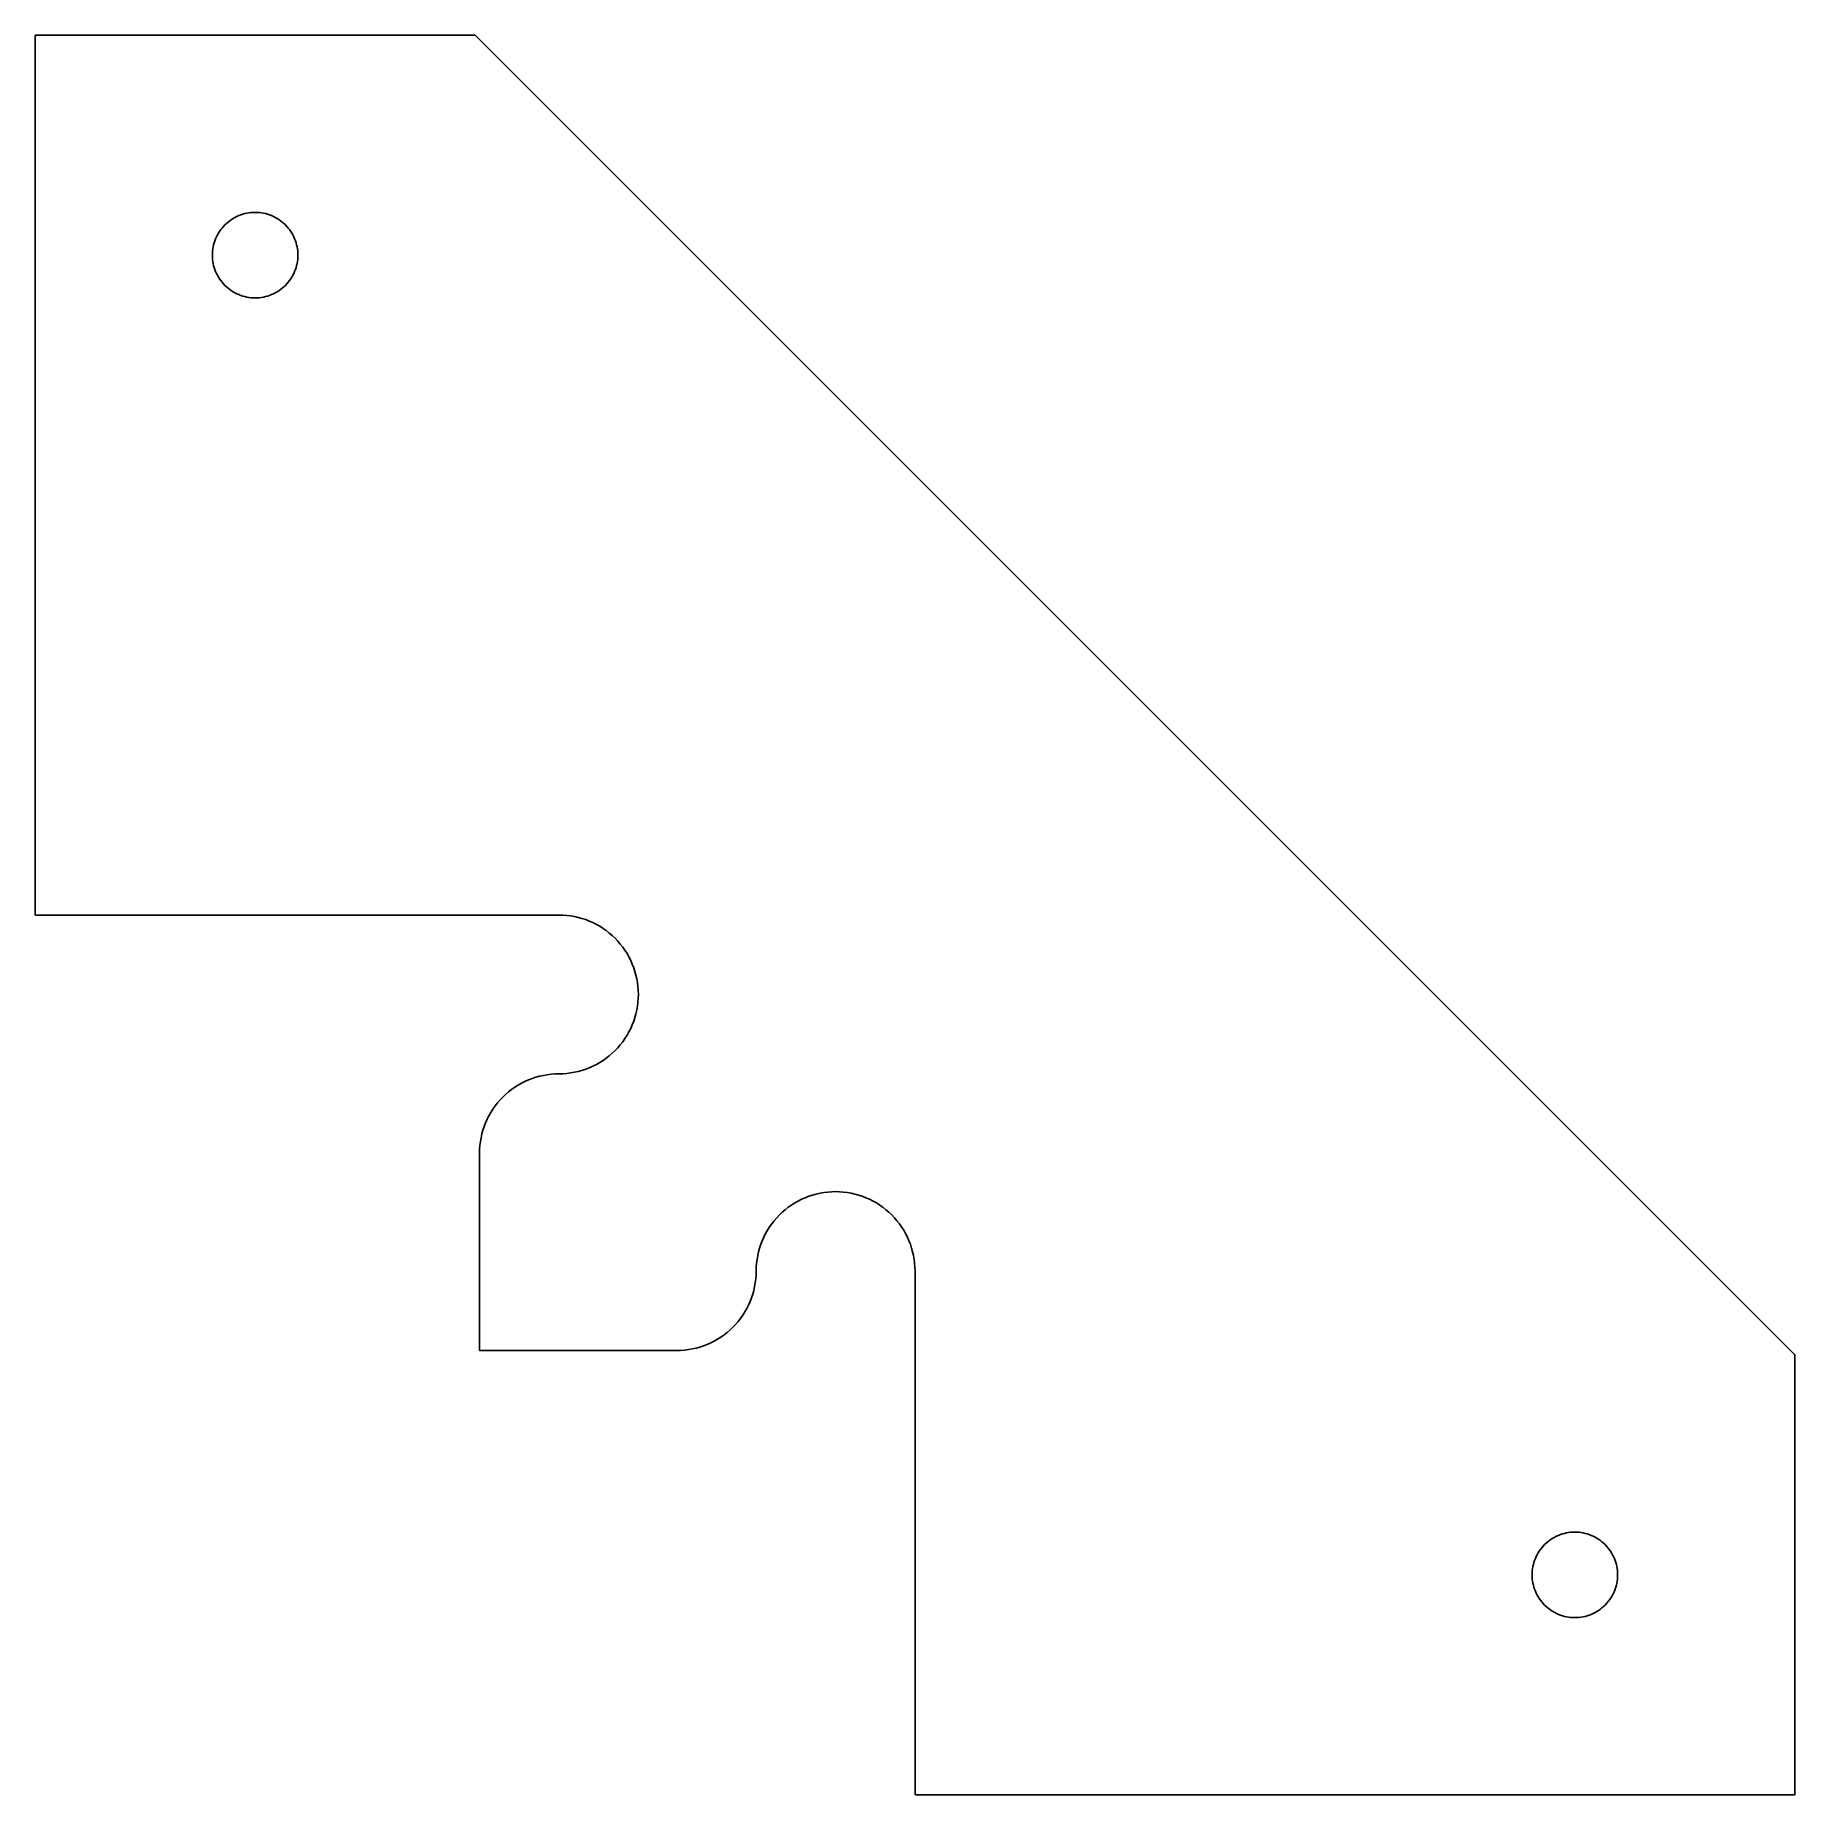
# Model space of a CAD drawing. Header units: metres. Extents: x 0 to 72, y 0 to 72.
import ezdxf

# ---------------------------------------------------------------- set-up
doc = ezdxf.new("R2010")
doc.units = ezdxf.units.M

msp = doc.modelspace()

# ---------------------------------------------------------------- linework, layer by layer
for p, q in [((18, 72), (0, 72)), ((0, 72), (0, 36)), ((72, 18), (18, 72)), ((7.59438, 64.0425), (7.64722, 64.1102)), ((7.64722, 64.1102), (7.70332, 64.1752)), ((7.70332, 64.1752), (7.76256, 64.2374)), ((7.76256, 64.2374), (7.82477, 64.2967)), ((7.82477, 64.2967), (7.8898, 64.3528)), ((7.8898, 64.3528), (7.95752, 64.4056)), ((7.95752, 64.4056), (8.02774, 64.4551)), ((8.02774, 64.4551), (8.10031, 64.501)), ((8.10031, 64.501), (8.17505, 64.5434)), ((8.17505, 64.5434), (8.25177, 64.582)), ((8.25177, 64.582), (8.33029, 64.6168)), ((8.33029, 64.6168), (8.41043, 64.6477)), ((8.41043, 64.6477), (8.49199, 64.6746)), ((8.49199, 64.6746), (8.57478, 64.6975)), ((8.57478, 64.6975), (8.65858, 64.7164)), ((8.65858, 64.7164), (8.74321, 64.731)), ((8.74321, 64.731), (8.82846, 64.7416)), ((8.82846, 64.7416), (8.91412, 64.7479)), ((8.91412, 64.7479), (9, 64.75)), ((9, 64.75), (9.08586, 64.7479)), ((9.08586, 64.7479), (9.17152, 64.7416)), ((9.17152, 64.7416), (9.25677, 64.731)), ((9.25677, 64.731), (9.3414, 64.7164)), ((9.3414, 64.7164), (9.4252, 64.6975)), ((9.4252, 64.6975), (9.508, 64.6746)), ((9.508, 64.6746), (9.58955, 64.6477)), ((9.58955, 64.6477), (9.66969, 64.6168)), ((9.66969, 64.6168), (9.74821, 64.582)), ((9.74821, 64.582), (9.82494, 64.5434)), ((9.82494, 64.5434), (9.89967, 64.501)), ((9.89967, 64.501), (9.97224, 64.4551)), ((9.97224, 64.4551), (10.0425, 64.4056)), ((10.0425, 64.4056), (10.1102, 64.3528)), ((10.1102, 64.3528), (10.1752, 64.2967)), ((10.1752, 64.2967), (10.2374, 64.2374)), ((10.2374, 64.2374), (10.2967, 64.1752)), ((10.2967, 64.1752), (10.3528, 64.1102)), ((10.3528, 64.1102), (10.4056, 64.0425)), ((7.28362, 63.3414), (7.30244, 63.4252)), ((7.30244, 63.4252), (7.32535, 63.508)), ((7.32535, 63.508), (7.35229, 63.5896)), ((7.35229, 63.5896), (7.38321, 63.6697)), ((7.38321, 63.6697), (7.41801, 63.7482)), ((7.41801, 63.7482), (7.45663, 63.8249)), ((7.45663, 63.8249), (7.49896, 63.8997)), ((7.49896, 63.8997), (7.54492, 63.9722)), ((7.54492, 63.9722), (7.59438, 64.0425)), ((10.4056, 64.0425), (10.4551, 63.9722)), ((10.4551, 63.9722), (10.501, 63.8997)), ((10.501, 63.8997), (10.5434, 63.8249)), ((10.5434, 63.8249), (10.582, 63.7482)), ((10.582, 63.7482), (10.6168, 63.6697)), ((10.6168, 63.6697), (10.6477, 63.5896)), ((10.6477, 63.5896), (10.6746, 63.508)), ((10.6746, 63.508), (10.6975, 63.4252)), ((10.6975, 63.4252), (10.7164, 63.3414)), ((7.25, 63), (7.25211, 63.0859)), ((7.25211, 62.9141), (7.25, 63)), ((7.25211, 63.0859), (7.25842, 63.1715)), ((7.25842, 62.8285), (7.25211, 62.9141)), ((7.25842, 63.1715), (7.26894, 63.2568)), ((7.26894, 62.7432), (7.25842, 62.8285)), ((7.26894, 63.2568), (7.28362, 63.3414)), ((7.28362, 62.6586), (7.26894, 62.7432)), ((7.30244, 62.5748), (7.28362, 62.6586)), ((10.7164, 62.6586), (10.6975, 62.5748)), ((10.7164, 63.3414), (10.731, 63.2568)), ((10.731, 62.7432), (10.7164, 62.6586)), ((10.731, 63.2568), (10.7416, 63.1715)), ((10.7416, 62.8285), (10.731, 62.7432)), ((10.7416, 63.1715), (10.7479, 63.0859)), ((10.7479, 62.9141), (10.7416, 62.8285)), ((10.7479, 63.0859), (10.75, 63)), ((10.75, 63), (10.7479, 62.9141)), ((7.32535, 62.492), (7.30244, 62.5748)), ((7.35229, 62.4104), (7.32535, 62.492)), ((7.38321, 62.3303), (7.35229, 62.4104)), ((7.41801, 62.2518), (7.38321, 62.3303)), ((7.45663, 62.175), (7.41801, 62.2518)), ((7.49896, 62.1003), (7.45663, 62.175)), ((7.54492, 62.0277), (7.49896, 62.1003)), ((7.59438, 61.9575), (7.54492, 62.0277)), ((7.64722, 61.8898), (7.59438, 61.9575)), ((10.4056, 61.9575), (10.3528, 61.8898)), ((10.4551, 62.0277), (10.4056, 61.9575)), ((10.501, 62.1003), (10.4551, 62.0277)), ((10.5434, 62.175), (10.501, 62.1003)), ((10.582, 62.2518), (10.5434, 62.175)), ((10.6168, 62.3303), (10.582, 62.2518)), ((10.6477, 62.4104), (10.6168, 62.3303)), ((10.6746, 62.492), (10.6477, 62.4104)), ((10.6975, 62.5748), (10.6746, 62.492)), ((7.70332, 61.8248), (7.64722, 61.8898)), ((7.76256, 61.7626), (7.70332, 61.8248)), ((7.82477, 61.7033), (7.76256, 61.7626)), ((7.8898, 61.6472), (7.82477, 61.7033)), ((7.95752, 61.5944), (7.8898, 61.6472)), ((8.02774, 61.5449), (7.95752, 61.5944)), ((8.10031, 61.499), (8.02774, 61.5449)), ((8.17505, 61.4566), (8.10031, 61.499)), ((8.25177, 61.418), (8.17505, 61.4566)), ((8.33029, 61.3832), (8.25177, 61.418)), ((8.41043, 61.3523), (8.33029, 61.3832)), ((8.49199, 61.3253), (8.41043, 61.3523)), ((8.57478, 61.3024), (8.49199, 61.3253)), ((8.65858, 61.2836), (8.57478, 61.3024)), ((8.74321, 61.2689), (8.65858, 61.2836)), ((8.82846, 61.2584), (8.74321, 61.2689)), ((8.91412, 61.2521), (8.82846, 61.2584)), ((9, 61.25), (8.91412, 61.2521)), ((9.08586, 61.2521), (9, 61.25)), ((9.17152, 61.2584), (9.08586, 61.2521)), ((9.25677, 61.2689), (9.17152, 61.2584)), ((9.3414, 61.2836), (9.25677, 61.2689)), ((9.4252, 61.3024), (9.3414, 61.2836)), ((9.508, 61.3253), (9.4252, 61.3024)), ((9.58955, 61.3523), (9.508, 61.3253)), ((9.66969, 61.3832), (9.58955, 61.3523)), ((9.74821, 61.418), (9.66969, 61.3832)), ((9.82494, 61.4566), (9.74821, 61.418)), ((9.89967, 61.499), (9.82494, 61.4566)), ((9.97224, 61.5449), (9.89967, 61.499)), ((10.0425, 61.5944), (9.97224, 61.5449)), ((10.1102, 61.6472), (10.0425, 61.5944)), ((10.1752, 61.7033), (10.1102, 61.6472)), ((10.2374, 61.7626), (10.1752, 61.7033)), ((10.2967, 61.8248), (10.2374, 61.7626)), ((10.3528, 61.8898), (10.2967, 61.8248)), ((0, 36), (21.43, 36)), ((21.43, 36), (21.5895, 35.9961)), ((21.5895, 35.9961), (21.7486, 35.9843)), ((21.7486, 35.9843), (21.9069, 35.9648)), ((21.9069, 35.9648), (22.064, 35.9375)), ((22.064, 35.9375), (22.2197, 35.9026)), ((22.2197, 35.9026), (22.3734, 35.86)), ((22.3734, 35.86), (22.5249, 35.81)), ((22.5249, 35.81), (22.6737, 35.7526)), ((22.6737, 35.7526), (22.8195, 35.688)), ((22.8195, 35.688), (22.962, 35.6162)), ((22.962, 35.6162), (23.1008, 35.5376)), ((23.1008, 35.5376), (23.2356, 35.4523)), ((23.2356, 35.4523), (23.366, 35.3604)), ((23.366, 35.3604), (23.4918, 35.2623)), ((23.4918, 35.2623), (23.6126, 35.1581)), ((23.6126, 35.1581), (23.7281, 35.0481)), ((23.7281, 35.0481), (23.8381, 34.9326)), ((23.8381, 34.9326), (23.9423, 34.8118)), ((23.9423, 34.8118), (24.0404, 34.686)), ((24.0404, 34.686), (24.1323, 34.5556)), ((24.1323, 34.5556), (24.2176, 34.4208)), ((24.2176, 34.4208), (24.2962, 34.282)), ((24.2962, 34.282), (24.368, 34.1395)), ((24.368, 34.1395), (24.4326, 33.9937)), ((24.4326, 33.9937), (24.49, 33.8449)), ((24.49, 33.8449), (24.5401, 33.6934)), ((24.5401, 33.6934), (24.5826, 33.5397)), ((24.5826, 33.5397), (24.6175, 33.384)), ((24.6175, 33.384), (24.6448, 33.2269)), ((24.6448, 33.2269), (24.6643, 33.0685)), ((24.6643, 32.4314), (24.6448, 32.2731)), ((24.6643, 33.0685), (24.6761, 32.9095)), ((24.6761, 32.5905), (24.6643, 32.4314)), ((24.6761, 32.9095), (24.68, 32.75)), ((24.68, 32.75), (24.6761, 32.5905)), ((24.5401, 31.8066), (24.49, 31.6551)), ((24.5826, 31.9603), (24.5401, 31.8066)), ((24.6175, 32.116), (24.5826, 31.9603)), ((24.6448, 32.2731), (24.6175, 32.116)), ((24.2176, 31.0792), (24.1323, 30.9444)), ((24.2962, 31.218), (24.2176, 31.0792)), ((24.368, 31.3604), (24.2962, 31.218)), ((24.4326, 31.5063), (24.368, 31.3604)), ((24.49, 31.6551), (24.4326, 31.5063)), ((23.6126, 30.3419), (23.4918, 30.2377)), ((23.7281, 30.4519), (23.6126, 30.3419)), ((23.8381, 30.5674), (23.7281, 30.4519)), ((23.9423, 30.6882), (23.8381, 30.5674)), ((24.0404, 30.814), (23.9423, 30.6882)), ((24.1323, 30.9444), (24.0404, 30.814)), ((21.9069, 29.5352), (21.7486, 29.5156)), ((22.064, 29.5624), (21.9069, 29.5352)), ((22.2197, 29.5974), (22.064, 29.5624)), ((22.3734, 29.6399), (22.2197, 29.5974)), ((22.5249, 29.69), (22.3734, 29.6399)), ((22.6737, 29.7474), (22.5249, 29.69)), ((22.8195, 29.812), (22.6737, 29.7474)), ((22.962, 29.8837), (22.8195, 29.812)), ((23.1008, 29.9624), (22.962, 29.8837)), ((23.2356, 30.0477), (23.1008, 29.9624)), ((23.366, 30.1396), (23.2356, 30.0477)), ((23.4918, 30.2377), (23.366, 30.1396)), ((19.494, 28.8604), (19.3682, 28.7623)), ((19.6244, 28.9523), (19.494, 28.8604)), ((19.7592, 29.0376), (19.6244, 28.9523)), ((19.8979, 29.1162), (19.7592, 29.0376)), ((20.0404, 29.188), (19.8979, 29.1162)), ((20.1863, 29.2526), (20.0404, 29.188)), ((20.3351, 29.31), (20.1863, 29.2526)), ((20.4866, 29.36), (20.3351, 29.31)), ((20.6403, 29.4026), (20.4866, 29.36)), ((20.7959, 29.4375), (20.6403, 29.4026)), ((20.9531, 29.4648), (20.7959, 29.4375)), ((21.1114, 29.4843), (20.9531, 29.4648)), ((21.2705, 29.4961), (21.1114, 29.4843)), ((21.5895, 29.5039), (21.2705, 29.4961)), ((21.7486, 29.5156), (21.5895, 29.5039)), ((18.8196, 28.186), (18.7277, 28.0556)), ((18.9177, 28.3118), (18.8196, 28.186)), ((19.0219, 28.4326), (18.9177, 28.3118)), ((19.1319, 28.5481), (19.0219, 28.4326)), ((19.2474, 28.6581), (19.1319, 28.5481)), ((19.3682, 28.7623), (19.2474, 28.6581)), ((18.4274, 27.4937), (18.37, 27.3449)), ((18.492, 27.6395), (18.4274, 27.4937)), ((18.5638, 27.782), (18.492, 27.6395)), ((18.6424, 27.9208), (18.5638, 27.782)), ((18.7277, 28.0556), (18.6424, 27.9208)), ((18.2152, 26.7269), (18.1956, 26.5685)), ((18.2424, 26.884), (18.2152, 26.7269)), ((18.2774, 27.0397), (18.2424, 26.884)), ((18.3199, 27.1934), (18.2774, 27.0397)), ((18.37, 27.3449), (18.3199, 27.1934)), ((18.1839, 26.4095), (18.18, 26.25)), ((18.18, 26.25), (18.18, 18.18)), ((18.1956, 26.5685), (18.1839, 26.4095)), ((31.5063, 24.4326), (31.6551, 24.49)), ((31.6551, 24.49), (31.8066, 24.5401)), ((31.8066, 24.5401), (31.9603, 24.5826)), ((31.9603, 24.5826), (32.116, 24.6175)), ((32.116, 24.6175), (32.2731, 24.6448)), ((32.2731, 24.6448), (32.4314, 24.6643)), ((32.4314, 24.6643), (32.5905, 24.6761)), ((32.5905, 24.6761), (32.75, 24.68)), ((32.75, 24.68), (32.9095, 24.6761)), ((32.9095, 24.6761), (33.0685, 24.6643)), ((33.0685, 24.6643), (33.2269, 24.6448)), ((33.2269, 24.6448), (33.384, 24.6175)), ((33.384, 24.6175), (33.5397, 24.5826)), ((33.5397, 24.5826), (33.6934, 24.5401)), ((33.6934, 24.5401), (33.8449, 24.49)), ((33.8449, 24.49), (33.9937, 24.4326)), ((30.4519, 23.7281), (30.5674, 23.8381)), ((30.5674, 23.8381), (30.6882, 23.9423)), ((30.6882, 23.9423), (30.814, 24.0404)), ((30.814, 24.0404), (30.9444, 24.1323)), ((30.9444, 24.1323), (31.0792, 24.2176)), ((31.0792, 24.2176), (31.218, 24.2962)), ((31.218, 24.2962), (31.3604, 24.368)), ((31.3604, 24.368), (31.5063, 24.4326)), ((33.9937, 24.4326), (34.1395, 24.368)), ((34.1395, 24.368), (34.282, 24.2962)), ((34.282, 24.2962), (34.4208, 24.2176)), ((34.4208, 24.2176), (34.5556, 24.1323)), ((34.5556, 24.1323), (34.686, 24.0404)), ((34.686, 24.0404), (34.8118, 23.9423)), ((34.8118, 23.9423), (34.9326, 23.8381)), ((34.9326, 23.8381), (35.0481, 23.7281)), ((29.8837, 22.962), (29.9624, 23.1008)), ((29.9624, 23.1008), (30.0477, 23.2356)), ((30.0477, 23.2356), (30.1396, 23.366)), ((30.1396, 23.366), (30.2377, 23.4918)), ((30.2377, 23.4918), (30.3419, 23.6126)), ((30.3419, 23.6126), (30.4519, 23.7281)), ((35.0481, 23.7281), (35.1581, 23.6126)), ((35.1581, 23.6126), (35.2623, 23.4918)), ((35.2623, 23.4918), (35.3604, 23.366)), ((35.3604, 23.366), (35.4523, 23.2356)), ((35.4523, 23.2356), (35.5376, 23.1008)), ((35.5376, 23.1008), (35.6162, 22.962)), ((29.5974, 22.2197), (29.6399, 22.3734)), ((29.6399, 22.3734), (29.69, 22.5249)), ((29.69, 22.5249), (29.7474, 22.6737)), ((29.7474, 22.6737), (29.812, 22.8195)), ((29.812, 22.8195), (29.8837, 22.962)), ((35.6162, 22.962), (35.688, 22.8195)), ((35.688, 22.8195), (35.7526, 22.6737)), ((35.7526, 22.6737), (35.81, 22.5249)), ((35.81, 22.5249), (35.86, 22.3734)), ((35.86, 22.3734), (35.9026, 22.2197)), ((29.5039, 21.5895), (29.5156, 21.7486)), ((29.5156, 21.7486), (29.5352, 21.9069)), ((29.5352, 21.9069), (29.5624, 22.064)), ((29.5624, 22.064), (29.5974, 22.2197)), ((35.9026, 22.2197), (35.9375, 22.064)), ((35.9375, 22.064), (35.9648, 21.9069)), ((35.9648, 21.9069), (35.9843, 21.7486)), ((35.9843, 21.7486), (35.9961, 21.5895)), ((29.4375, 20.7959), (29.4648, 20.9531)), ((29.4648, 20.9531), (29.4843, 21.1114)), ((29.4843, 21.1114), (29.4961, 21.2705)), ((29.4961, 21.2705), (29.5039, 21.5895)), ((35.9961, 21.5895), (36, 21.43)), ((36, 21.43), (36, 0)), ((29.188, 20.0404), (29.2526, 20.1863)), ((29.2526, 20.1863), (29.31, 20.3351)), ((29.31, 20.3351), (29.36, 20.4866)), ((29.36, 20.4866), (29.4026, 20.6403)), ((29.4026, 20.6403), (29.4375, 20.7959)), ((28.7623, 19.3682), (28.8604, 19.494)), ((28.8604, 19.494), (28.9523, 19.6244)), ((28.9523, 19.6244), (29.0376, 19.7592)), ((29.0376, 19.7592), (29.1162, 19.8979)), ((29.1162, 19.8979), (29.188, 20.0404)), ((27.9208, 18.6424), (28.0556, 18.7277)), ((28.0556, 18.7277), (28.186, 18.8196)), ((28.186, 18.8196), (28.3118, 18.9177)), ((28.3118, 18.9177), (28.4326, 19.0219)), ((28.4326, 19.0219), (28.5481, 19.1319)), ((28.5481, 19.1319), (28.6581, 19.2474)), ((28.6581, 19.2474), (28.7623, 19.3682)), ((18.18, 18.18), (26.25, 18.18)), ((26.25, 18.18), (26.4095, 18.1839)), ((26.4095, 18.1839), (26.5685, 18.1956)), ((26.5685, 18.1956), (26.7269, 18.2152)), ((26.7269, 18.2152), (26.884, 18.2424)), ((26.884, 18.2424), (27.0397, 18.2774)), ((27.0397, 18.2774), (27.1934, 18.3199)), ((27.1934, 18.3199), (27.3449, 18.37)), ((27.3449, 18.37), (27.4937, 18.4274)), ((27.4937, 18.4274), (27.6395, 18.492)), ((27.6395, 18.492), (27.782, 18.5638)), ((27.782, 18.5638), (27.9208, 18.6424)), ((72, 0), (72, 18)), ((61.5944, 10.0425), (61.6472, 10.1102)), ((61.6472, 10.1102), (61.7033, 10.1752)), ((61.7033, 10.1752), (61.7626, 10.2374)), ((61.7626, 10.2374), (61.8248, 10.2967)), ((61.8248, 10.2967), (61.8898, 10.3528)), ((61.8898, 10.3528), (61.9575, 10.4056)), ((61.9575, 10.4056), (62.0277, 10.4551)), ((62.0277, 10.4551), (62.1003, 10.501)), ((62.1003, 10.501), (62.175, 10.5434)), ((62.175, 10.5434), (62.2518, 10.582)), ((62.2518, 10.582), (62.3303, 10.6168)), ((62.3303, 10.6168), (62.4104, 10.6477)), ((62.4104, 10.6477), (62.492, 10.6746)), ((62.492, 10.6746), (62.5748, 10.6975)), ((62.5748, 10.6975), (62.6586, 10.7164)), ((62.6586, 10.7164), (62.7432, 10.731)), ((62.7432, 10.731), (62.8285, 10.7416)), ((62.8285, 10.7416), (62.9141, 10.7479)), ((62.9141, 10.7479), (63, 10.75)), ((63, 10.75), (63.0859, 10.7479)), ((63.0859, 10.7479), (63.1715, 10.7416)), ((63.1715, 10.7416), (63.2568, 10.731)), ((63.2568, 10.731), (63.3414, 10.7164)), ((63.3414, 10.7164), (63.4252, 10.6975)), ((63.4252, 10.6975), (63.508, 10.6746)), ((63.508, 10.6746), (63.5896, 10.6477)), ((63.5896, 10.6477), (63.6697, 10.6168)), ((63.6697, 10.6168), (63.7482, 10.582)), ((63.7482, 10.582), (63.8249, 10.5434)), ((63.8249, 10.5434), (63.8997, 10.501)), ((63.8997, 10.501), (63.9722, 10.4551)), ((63.9722, 10.4551), (64.0425, 10.4056)), ((64.0425, 10.4056), (64.1102, 10.3528)), ((64.1102, 10.3528), (64.1752, 10.2967)), ((64.1752, 10.2967), (64.2374, 10.2374)), ((64.2374, 10.2374), (64.2967, 10.1752)), ((64.2967, 10.1752), (64.3528, 10.1102)), ((64.3528, 10.1102), (64.4056, 10.0425)), ((61.2836, 9.3414), (61.3024, 9.4252)), ((61.3024, 9.4252), (61.3253, 9.508)), ((61.3253, 9.508), (61.3523, 9.58955)), ((61.3523, 9.58955), (61.3832, 9.66969)), ((61.3832, 9.66969), (61.418, 9.74821)), ((61.418, 9.74821), (61.4566, 9.82494)), ((61.4566, 9.82494), (61.499, 9.89967)), ((61.499, 9.89967), (61.5449, 9.97224)), ((61.5449, 9.97224), (61.5944, 10.0425)), ((64.4056, 10.0425), (64.4551, 9.97224)), ((64.4551, 9.97224), (64.501, 9.89967)), ((64.501, 9.89967), (64.5434, 9.82494)), ((64.5434, 9.82494), (64.582, 9.74821)), ((64.582, 9.74821), (64.6168, 9.66969)), ((64.6168, 9.66969), (64.6477, 9.58955)), ((64.6477, 9.58955), (64.6746, 9.508)), ((64.6746, 9.508), (64.6975, 9.4252)), ((64.6975, 9.4252), (64.7164, 9.3414)), ((61.25, 9), (61.2521, 9.08586)), ((61.2521, 8.91412), (61.25, 9)), ((61.2521, 9.08586), (61.2584, 9.17152)), ((61.2584, 8.82846), (61.2521, 8.91412)), ((61.2584, 9.17152), (61.2689, 9.25677)), ((61.2689, 8.74321), (61.2584, 8.82846)), ((61.2689, 9.25677), (61.2836, 9.3414)), ((61.2836, 8.65858), (61.2689, 8.74321)), ((61.3024, 8.57478), (61.2836, 8.65858)), ((64.7164, 8.65858), (64.6975, 8.57478)), ((64.7164, 9.3414), (64.731, 9.25677)), ((64.731, 8.74321), (64.7164, 8.65858)), ((64.731, 9.25677), (64.7416, 9.17152)), ((64.7416, 8.82846), (64.731, 8.74321)), ((64.7416, 9.17152), (64.7479, 9.08586)), ((64.7479, 8.91412), (64.7416, 8.82846)), ((64.7479, 9.08586), (64.75, 9)), ((64.75, 9), (64.7479, 8.91412)), ((61.3253, 8.49199), (61.3024, 8.57478)), ((61.3523, 8.41043), (61.3253, 8.49199)), ((61.3832, 8.33029), (61.3523, 8.41043)), ((61.418, 8.25177), (61.3832, 8.33029)), ((61.4566, 8.17505), (61.418, 8.25177)), ((61.499, 8.10031), (61.4566, 8.17505)), ((61.5449, 8.02774), (61.499, 8.10031)), ((61.5944, 7.95752), (61.5449, 8.02774)), ((61.6472, 7.8898), (61.5944, 7.95752)), ((64.4056, 7.95752), (64.3528, 7.8898)), ((64.4551, 8.02774), (64.4056, 7.95752)), ((64.501, 8.10031), (64.4551, 8.02774)), ((64.5434, 8.17505), (64.501, 8.10031)), ((64.582, 8.25177), (64.5434, 8.17505)), ((64.6168, 8.33029), (64.582, 8.25177)), ((64.6477, 8.41043), (64.6168, 8.33029)), ((64.6746, 8.49199), (64.6477, 8.41043)), ((64.6975, 8.57478), (64.6746, 8.49199)), ((61.7033, 7.82477), (61.6472, 7.8898)), ((61.7626, 7.76256), (61.7033, 7.82477)), ((61.8248, 7.70332), (61.7626, 7.76256)), ((61.8898, 7.64722), (61.8248, 7.70332)), ((61.9575, 7.59438), (61.8898, 7.64722)), ((62.0277, 7.54492), (61.9575, 7.59438)), ((62.1003, 7.49896), (62.0277, 7.54492)), ((62.175, 7.45663), (62.1003, 7.49896)), ((62.2518, 7.41801), (62.175, 7.45663)), ((62.3303, 7.38321), (62.2518, 7.41801)), ((62.4104, 7.35229), (62.3303, 7.38321)), ((62.492, 7.32535), (62.4104, 7.35229)), ((62.5748, 7.30244), (62.492, 7.32535)), ((62.6586, 7.28362), (62.5748, 7.30244)), ((62.7432, 7.26894), (62.6586, 7.28362)), ((62.8285, 7.25842), (62.7432, 7.26894)), ((62.9141, 7.25211), (62.8285, 7.25842)), ((63, 7.25), (62.9141, 7.25211)), ((63.0859, 7.25211), (63, 7.25)), ((63.1715, 7.25842), (63.0859, 7.25211)), ((63.2568, 7.26894), (63.1715, 7.25842)), ((63.3414, 7.28362), (63.2568, 7.26894)), ((63.4252, 7.30244), (63.3414, 7.28362)), ((63.508, 7.32535), (63.4252, 7.30244)), ((63.5896, 7.35229), (63.508, 7.32535)), ((63.6697, 7.38321), (63.5896, 7.35229)), ((63.7482, 7.41801), (63.6697, 7.38321)), ((63.8249, 7.45663), (63.7482, 7.41801)), ((63.8997, 7.49896), (63.8249, 7.45663)), ((63.9722, 7.54492), (63.8997, 7.49896)), ((64.0425, 7.59438), (63.9722, 7.54492)), ((64.1102, 7.64722), (64.0425, 7.59438)), ((64.1752, 7.70332), (64.1102, 7.64722)), ((64.2374, 7.76256), (64.1752, 7.70332)), ((64.2967, 7.82477), (64.2374, 7.76256)), ((64.3528, 7.8898), (64.2967, 7.82477)), ((36, 0), (72, 0))]:
    msp.add_line(p, q)

doc.saveas('drawing.dxf')
